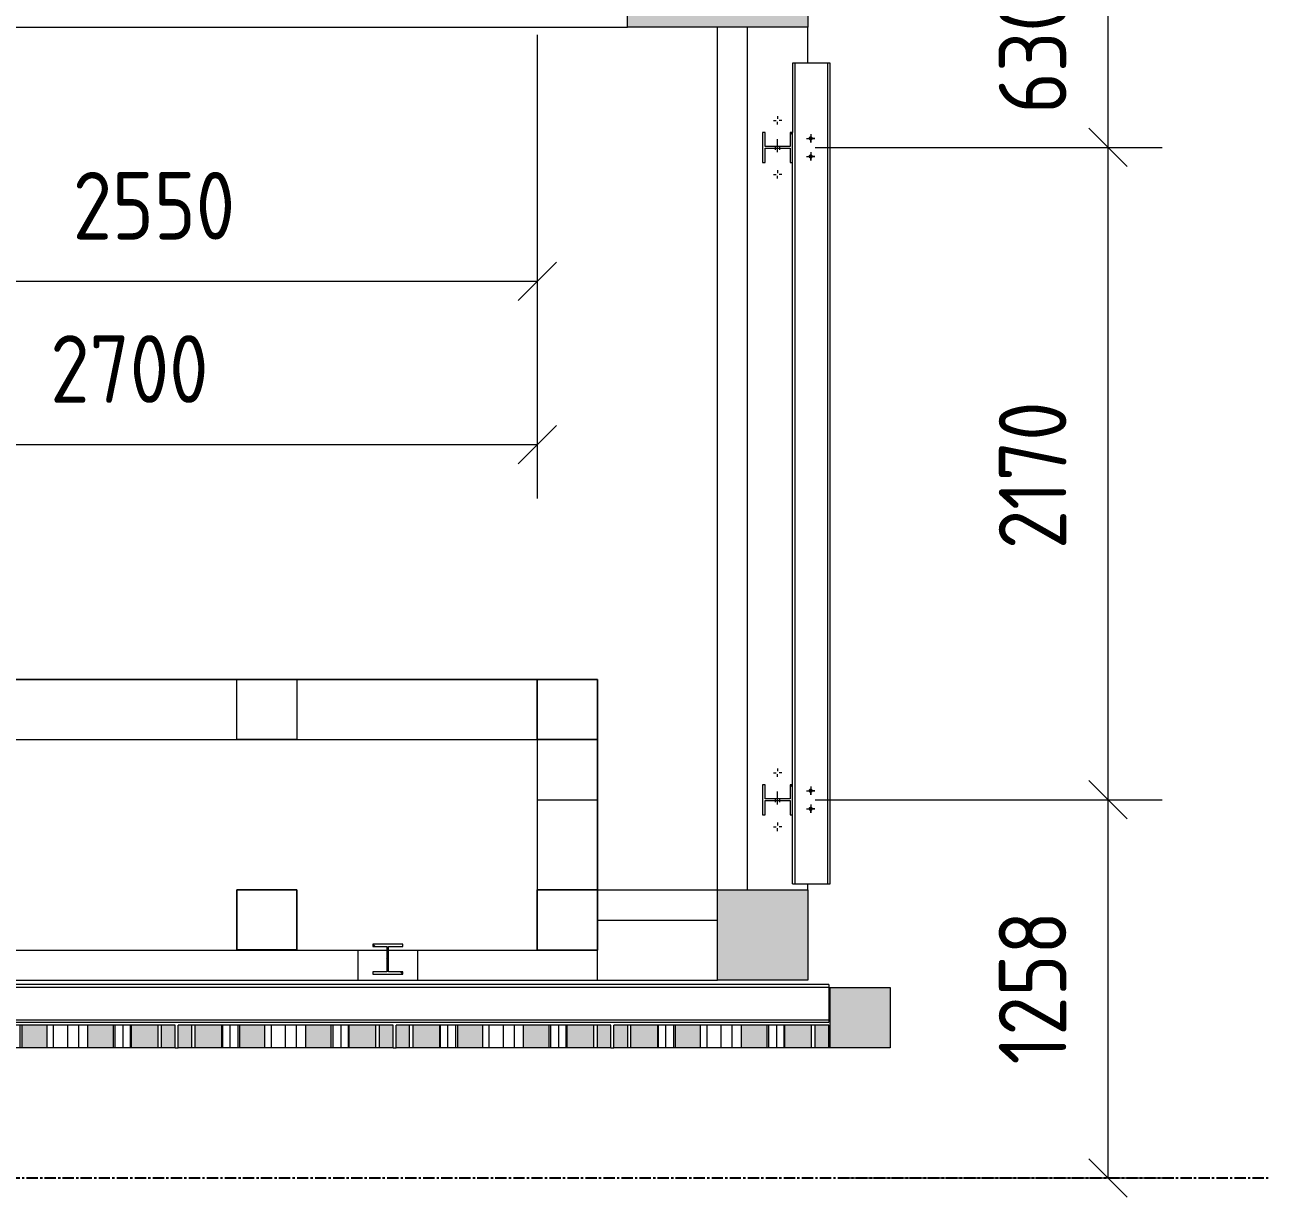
# Model space of a CAD drawing. Header units: millimetres. Extents: x -187664 to 435448, y -313239 to 299894.
# Drawn here: x 90530 to 94674, y -86066 to -82166 of the extents above; entities that cross this region are included whole.
import ezdxf

# ---------------------------------------------------------------- set-up
doc = ezdxf.new("R2010")
doc.units = ezdxf.units.MM
for name, pattern in [('CENTER', [2, 1.25, -0.25, 0.25, -0.25]), ('XKITLINE00', [0]), ('XKITLINE02', [4, 2, -2])]:
    doc.linetypes.add(name, pattern=pattern)
for name, color, linetype in [('000 - EXISTING_BUILDING_MAIN_COLOR_251', 7, 'Continuous'), ('000 - EXISTING_CONCRETE_MAIN_COLOR_1', 7, 'Continuous'), ('000 - EXISTING_STEEL-STRUCTURE_MAIN_COLOR_1', 7, 'Continuous'), ('000 - EXISTING_STEEL-STRUCTURE_MAIN_COLOR_2', 7, 'Continuous')]:
    doc.layers.add(name, color=color, linetype=linetype)
doc.layers.add('000 - EXISTING_STEEL-STRUCTURE_DEF_SUB', color=7, linetype='Continuous', plot=False)
doc.layers.add('Part', color=7, linetype='Continuous', lineweight=0)
doc.layers.add('Z-DIMENSIONS', color=7, linetype='Continuous', lineweight=0)
doc.styles.add('ISOCPEUR', font='isocpeur.ttf')

# ---------------------------------------------------------------- blocks, each defined once
blk = doc.blocks.new('*A5655')
at = {"layer": 'Part'}
blk.add_hatch(color=7, dxfattribs=at).paths.add_polyline_path([(657.598, 137.78), (657.598, 140.18), (659.998, 140.18), (659.998, 137.78)], flags=17)
blk = doc.blocks.new('*A5756')
at = {"layer": 'Part'}
blk.add_hatch(color=7, dxfattribs=at).paths.add_polyline_path([(659.998, 165.54), (659.998, 163.14), (655.198, 163.14), (655.198, 165.54)], flags=17)
blk = doc.blocks.new('*A6160')
at = {"layer": '000 - EXISTING_BUILDING_MAIN_COLOR_251'}
blk.add_hatch(color=7, dxfattribs=at).paths.add_polyline_path([(662.198, 137.58), (662.198, 135.98), (660.598, 135.98), (660.598, 137.58)], flags=17)
blk = doc.blocks.new('*A9493')
at = {"layer": '000 - EXISTING_BUILDING_MAIN_COLOR_251'}
for points in [[(637.798, 136.58), (637.798, 135.98), (637.438, 135.98), (637.438, 136.58)], [(638.605, 136.58), (638.605, 135.98), (637.893, 135.98), (637.893, 136.58)], [(639.748, 136.58), (639.748, 135.98), (639.081, 135.98), (639.081, 136.58)], [(641.516, 136.58), (641.516, 135.98), (640.834, 135.98), (640.834, 136.58)], [(642.704, 136.58), (642.704, 135.98), (641.992, 135.98), (641.992, 136.58)], [(643.158, 136.58), (643.158, 135.98), (642.798, 135.98), (642.798, 136.58)], [(643.598, 136.58), (643.598, 135.98), (643.238, 135.98), (643.238, 136.58)], [(644.405, 136.58), (644.405, 135.98), (643.693, 135.98), (643.693, 136.58)], [(645.548, 136.58), (645.548, 135.98), (644.881, 135.98), (644.881, 136.58)], [(647.316, 136.58), (647.316, 135.98), (646.634, 135.98), (646.634, 136.58)], [(648.504, 136.58), (648.504, 135.98), (647.792, 135.98), (647.792, 136.58)], [(648.958, 136.58), (648.958, 135.98), (648.598, 135.98), (648.598, 136.58)], [(649.398, 136.58), (649.398, 135.98), (649.038, 135.98), (649.038, 136.58)], [(650.205, 136.58), (650.205, 135.98), (649.493, 135.98), (649.493, 136.58)], [(651.348, 136.58), (651.348, 135.98), (650.681, 135.98), (650.681, 136.58)], [(653.116, 136.58), (653.116, 135.98), (652.434, 135.98), (652.434, 136.58)], [(654.304, 136.58), (654.304, 135.98), (653.592, 135.98), (653.592, 136.58)], [(654.758, 136.58), (654.758, 135.98), (654.398, 135.98), (654.398, 136.58)], [(655.198, 136.58), (655.198, 135.98), (654.838, 135.98), (654.838, 136.58)], [(656.005, 136.58), (656.005, 135.98), (655.293, 135.98), (655.293, 136.58)], [(657.148, 136.58), (657.148, 135.98), (656.481, 135.98), (656.481, 136.58)], [(658.916, 136.58), (658.916, 135.98), (658.234, 135.98), (658.234, 136.58)], [(660.104, 136.58), (660.104, 135.98), (659.392, 135.98), (659.392, 136.58)], [(660.198, 135.98), (660.198, 136.58), (660.558, 136.58), (660.558, 135.98)]]:
    blk.add_hatch(color=7, dxfattribs=at).paths.add_polyline_path(points, flags=17)
blk = doc.blocks.new('*A201200')
at = {"layer": '000 - EXISTING_STEEL-STRUCTURE_DEF_SUB', "color": 7, "linetype": 'XKITLINE00', "lineweight": 0}
for p in [(659.5984, 142.916531), (659.5344, 142.980531)]:
    blk.add_line(p, (659.5344, 142.980531), dxfattribs=at)
blk = doc.blocks.new('*A202201')
at = {"layer": '000 - EXISTING_STEEL-STRUCTURE_DEF_SUB', "color": 7, "linetype": 'XKITLINE00', "lineweight": 0}
for p in [(659.5984, 160.276537), (659.5344, 160.340537)]:
    blk.add_line(p, (659.5344, 160.340537), dxfattribs=at)
blk = doc.blocks.new('*A229228')
at = {"layer": 'Part', "color": 7, "linetype": 'XKITLINE00', "lineweight": 0}
for p, q in [((648.482375, 138.675979), (648.418375, 138.739979)), ((648.418375, 138.739979), (648.418375, 138.739979)), ((648.842375, 138.315979), (648.794375, 138.363979)), ((649.218375, 137.939979), (649.154375, 138.003979))]:
    blk.add_line(p, q, dxfattribs=at)
blk = doc.blocks.new('*A21002030')
at = {"layer": '000 - EXISTING_STEEL-STRUCTURE_MAIN_COLOR_2', "color": 7, "linetype": 'XKITLINE00', "lineweight": 0}
for p, q in [((660.5984, 162.180537), (659.5984, 162.180537)), ((659.5984, 162.180537), (659.5984, 160.340537)), ((659.6624, 140.340539), (659.6624, 162.180537)), ((660.5344, 140.340539), (660.5344, 162.180537)), ((660.5984, 140.340539), (660.5984, 162.180537)), ((659.5984, 142.980531), (659.5984, 159.540537)), ((659.5984, 140.340539), (659.5984, 142.180531)), ((659.5984, 140.340539), (660.5984, 140.340539))]:
    blk.add_line(p, q, dxfattribs=at)
blk = doc.blocks.new('*A21012031')
at = {"layer": '000 - EXISTING_STEEL-STRUCTURE_DEF_SUB', "color": 7, "linetype": 'XKITLINE00', "lineweight": 0}
for p, q in [((658.8624, 142.980531), (658.7984, 142.980531)), ((658.7984, 142.980531), (658.7984, 142.180531)), ((658.8624, 142.604531), (658.8624, 142.980531)), ((659.5984, 142.980531), (659.5344, 142.980531)), ((659.5344, 142.980531), (659.5344, 142.604531)), ((659.5984, 142.180531), (659.5984, 142.980531)), ((659.5344, 142.604531), (658.8624, 142.604531)), ((658.8624, 142.180531), (658.8624, 142.556531)), ((658.8624, 142.556531), (659.5344, 142.556531)), ((659.5344, 142.556531), (659.5344, 142.180531)), ((658.7984, 142.180531), (658.8624, 142.180531)), ((659.5344, 142.180531), (659.5984, 142.180531))]:
    blk.add_line(p, q, dxfattribs=at)
blk = doc.blocks.new('*A21022032')
at = {"layer": '000 - EXISTING_STEEL-STRUCTURE_DEF_SUB', "color": 7, "linetype": 'XKITLINE00', "lineweight": 0}
for p, q in [((658.8624, 160.340537), (658.7984, 160.340537)), ((658.7984, 160.340537), (658.7984, 159.540537)), ((658.8624, 159.964537), (658.8624, 160.340537)), ((659.5984, 160.340537), (659.5344, 160.340537)), ((659.5344, 160.340537), (659.5344, 159.964537)), ((659.5984, 159.540537), (659.5984, 160.340537)), ((659.5344, 159.964537), (658.8624, 159.964537)), ((658.8624, 159.540537), (658.8624, 159.916537)), ((658.8624, 159.916537), (659.5344, 159.916537)), ((659.5344, 159.916537), (659.5344, 159.540537)), ((658.7984, 159.540537), (658.8624, 159.540537)), ((659.5344, 159.540537), (659.5984, 159.540537))]:
    blk.add_line(p, q, dxfattribs=at)
blk = doc.blocks.new('*A21102040')
at = {"layer": 'Part', "color": 7, "linetype": 'XKITLINE00', "lineweight": 0}
for p, q in [((657.598408, 140.179979), (659.998408, 140.179979)), ((657.598408, 137.779979), (657.598408, 140.179979)), ((659.998408, 140.179979), (659.998408, 137.779979)), ((659.998408, 137.779979), (657.598408, 137.779979))]:
    blk.add_line(p, q, dxfattribs=at)
blk = doc.blocks.new('*A21112041')
at = {"layer": 'Part', "color": 7, "linetype": 'XKITLINE00', "lineweight": 0}
for p, q in [((655.198427, 165.539977), (659.998427, 165.539977)), ((655.198427, 163.139977), (655.198427, 165.539977)), ((659.998427, 165.539977), (659.998427, 163.139977)), ((659.998427, 163.139977), (655.198427, 163.139977))]:
    blk.add_line(p, q, dxfattribs=at)
blk = doc.blocks.new('*A21122042')
at = {"layer": 'Part', "color": 7, "linetype": 'XKITLINE00', "lineweight": 0}
blk.add_line((657.598427, 140.179979), (657.598427, 163.139977), dxfattribs=at)
blk = doc.blocks.new('*A21332053')
at = {"layer": '000 - EXISTING_STEEL-STRUCTURE_MAIN_COLOR_1', "color": 7, "linetype": 'XKITLINE00', "lineweight": 0}
for p, q in [((660.55843, 137.659979), (541.43843, 137.659979)), ((541.43843, 137.595979), (660.55843, 137.595979)), ((660.55843, 137.659979), (660.55843, 136.659979)), ((637.398431, 136.723979), (660.55843, 136.723979)), ((637.398431, 136.659979), (660.55843, 136.659979))]:
    blk.add_line(p, q, dxfattribs=at)
blk = doc.blocks.new('*A21342054')
at = {"layer": '000 - EXISTING_CONCRETE_MAIN_COLOR_1', "color": 7, "linetype": 'XKITLINE00', "lineweight": 0}
for p, q in [((617.608003, 163.139977), (655.198427, 163.139977)), ((658.398427, 140.179979), (658.398427, 163.139977)), ((659.998427, 162.180537), (659.998427, 163.139977)), ((659.998427, 140.179979), (659.998427, 140.340539)), ((654.398761, 139.379979), (657.598408, 139.379979)), ((654.398426, 137.779979), (654.398426, 138.576512)), ((654.398426, 137.779979), (657.598408, 137.779979))]:
    blk.add_line(p, q, dxfattribs=at)
blk = doc.blocks.new('*A21362056')
at = {"layer": '000 - EXISTING_CONCRETE_MAIN_COLOR_1', "color": 7, "linetype": 'XKITLINE00', "lineweight": 0}
for p, q in [((657.598427, 140.179978), (657.598427, 163.139977)), ((654.398761, 140.179978), (657.598427, 140.179978))]:
    blk.add_line(p, q, dxfattribs=at)
blk = doc.blocks.new('*A21372057')
at = {"layer": '000 - EXISTING_CONCRETE_MAIN_COLOR_1', "color": 7, "linetype": 'XKITLINE00', "lineweight": 0}
for p, q in [((654.398761, 140.179979), (657.598408, 140.179979)), ((638.198408, 137.779979), (648.01832, 137.779979)), ((649.61832, 137.779979), (654.398426, 137.779979))]:
    blk.add_line(p, q, dxfattribs=at)
blk = doc.blocks.new('*A21382058')
at = {"layer": '000 - EXISTING_BUILDING_MAIN_COLOR_251', "color": 7, "linetype": 'XKITLINE00', "lineweight": 0}
for p, q in [((660.55843, 137.579979), (662.198422, 137.579979)), ((660.598422, 135.979979), (660.598422, 137.579979)), ((662.198422, 137.579979), (662.198422, 135.979979)), ((643.15843, 135.979979), (643.23843, 135.979979)), ((648.95843, 135.979979), (649.03843, 135.979979)), ((654.75843, 135.979979), (654.83843, 135.979979)), ((662.198422, 135.979979), (660.55843, 135.979979))]:
    blk.add_line(p, q, dxfattribs=at)
blk = doc.blocks.new('*A21462066')
at = {"layer": '000 - EXISTING_CONCRETE_MAIN_COLOR_1', "color": 7, "linetype": 'XKITLINE00', "lineweight": 0}
for p, q in [((636.798396, 145.779979), (654.398516, 145.781308)), ((636.798396, 145.779979), (636.798517, 144.179979)), ((654.398516, 145.781308), (654.398637, 144.181308)), ((636.798517, 144.179979), (654.398637, 144.181308))]:
    blk.add_line(p, q, dxfattribs=at)
blk = doc.blocks.new('*A21472067')
at = {"layer": '000 - EXISTING_CONCRETE_MAIN_COLOR_1', "color": 7, "linetype": 'XKITLINE00', "lineweight": 0}
for p, q in [((636.798426, 139.779979), (636.798426, 145.779973)), ((654.398426, 145.779973), (636.798426, 145.779973)), ((654.398426, 138.576512), (654.398426, 145.779973)), ((638.198408, 138.576512), (648.794375, 138.576512)), ((648.842375, 138.576512), (654.398426, 138.576512))]:
    blk.add_line(p, q, dxfattribs=at)
blk = doc.blocks.new('*A21482068')
at = {"layer": 'Part', "color": 7, "linetype": 'XKITLINE00', "lineweight": 0}
for p, q in [((648.01832, 138.576512), (648.01832, 137.77998)), ((649.61832, 137.77998), (649.61832, 138.576512)), ((648.01832, 137.77998), (649.61832, 137.77998))]:
    blk.add_line(p, q, dxfattribs=at)
blk = doc.blocks.new('*A21502070')
at = {"layer": '000 - EXISTING_CONCRETE_MAIN_COLOR_1', "color": 7, "linetype": 'XKITLINE00', "lineweight": 0}
for p, q in [((654.398457, 144.180125), (652.798457, 144.180003)), ((652.798457, 144.180003), (652.798761, 140.179872)), ((654.398457, 144.180125), (654.398761, 140.179994)), ((654.398761, 140.179994), (652.798761, 140.179872))]:
    blk.add_line(p, q, dxfattribs=at)
blk = doc.blocks.new('*A21742094')
at = {"layer": '000 - EXISTING_STEEL-STRUCTURE_DEF_SUB', "color": 7, "linetype": 'XKITLINE00', "lineweight": 0}
for p, q in [((659.0864, 143.300531), (659.160992, 143.300531)), ((659.1984, 143.412531), (659.1984, 143.337939)), ((659.1984, 143.188531), (659.1984, 143.263123)), ((659.3104, 143.300531), (659.235808, 143.300531)), ((659.1984, 141.972531), (659.1984, 141.897939)), ((659.0864, 141.860531), (659.160992, 141.860531)), ((659.1984, 141.748531), (659.1984, 141.823123)), ((659.3104, 141.860531), (659.235808, 141.860531))]:
    blk.add_line(p, q, dxfattribs=at)
blk = doc.blocks.new('*A21752095')
at = {"layer": '000 - EXISTING_STEEL-STRUCTURE_DEF_SUB'}
for points in [[(660.089, 142.875), (660.1, 142.872), (660.11, 142.867), (660.118, 142.86), (660.125, 142.852), (660.13, 142.842), (660.133, 142.831), (660.134, 142.821), (660.133, 142.81), (660.13, 142.799), (660.125, 142.789), (660.118, 142.781), (660.11, 142.774), (660.1, 142.769), (660.089, 142.766), (660.078, 142.765), (660.067, 142.766), (660.057, 142.769), (660.047, 142.774), (660.039, 142.781), (660.032, 142.789), (660.027, 142.799), (660.023, 142.81), (660.022, 142.821), (660.023, 142.831), (660.027, 142.842), (660.032, 142.852), (660.039, 142.86), (660.047, 142.867), (660.057, 142.872), (660.067, 142.875), (660.078, 142.877)], [(660.089, 142.395), (660.1, 142.392), (660.11, 142.387), (660.118, 142.38), (660.125, 142.372), (660.13, 142.362), (660.133, 142.351), (660.134, 142.341), (660.133, 142.33), (660.13, 142.319), (660.125, 142.309), (660.118, 142.301), (660.11, 142.294), (660.1, 142.289), (660.089, 142.286), (660.078, 142.285), (660.067, 142.286), (660.057, 142.289), (660.047, 142.294), (660.039, 142.301), (660.032, 142.309), (660.027, 142.319), (660.023, 142.33), (660.022, 142.341), (660.023, 142.351), (660.027, 142.362), (660.032, 142.372), (660.039, 142.38), (660.047, 142.387), (660.057, 142.392), (660.067, 142.395), (660.078, 142.397)]]:
    blk.add_hatch(color=7, dxfattribs=at).paths.add_polyline_path(points, flags=17)
at = {"layer": '000 - EXISTING_STEEL-STRUCTURE_DEF_SUB', "color": 7, "linetype": 'XKITLINE00', "lineweight": 0}
for p, q in [((660.078, 142.933), (660.078, 142.709)), ((659.966, 142.821), (660.19, 142.821)), ((659.966, 142.341), (660.19, 142.341)), ((660.078, 142.453), (660.078, 142.229))]:
    blk.add_line(p, q, dxfattribs=at)
blk = doc.blocks.new('*A21762096')
at = {"layer": '000 - EXISTING_STEEL-STRUCTURE_DEF_SUB', "color": 7, "linetype": 'XKITLINE02', "lineweight": 0}
for p, q in [((659.142373, 142.556531), (659.142373, 142.604531)), ((659.142373, 142.516531), (659.142373, 142.556531)), ((659.198373, 142.453171), (659.198373, 142.796531)), ((659.254373, 142.556531), (659.254373, 142.604531)), ((659.254373, 142.516531), (659.254373, 142.556531))]:
    blk.add_line(p, q, dxfattribs=at)
blk = doc.blocks.new('*A21772097')
at = {"layer": '000 - EXISTING_STEEL-STRUCTURE_DEF_SUB', "color": 7, "linetype": 'XKITLINE00', "lineweight": 0}
for p, q in [((659.0864, 160.660537), (659.160992, 160.660537)), ((659.1984, 160.772537), (659.1984, 160.697945)), ((659.1984, 160.548537), (659.1984, 160.623129)), ((659.3104, 160.660537), (659.235808, 160.660537)), ((659.0864, 159.220537), (659.160992, 159.220537)), ((659.1984, 159.332537), (659.1984, 159.257945)), ((659.1984, 159.108537), (659.1984, 159.183129)), ((659.3104, 159.220537), (659.235808, 159.220537))]:
    blk.add_line(p, q, dxfattribs=at)
blk = doc.blocks.new('*A21782098')
at = {"layer": '000 - EXISTING_STEEL-STRUCTURE_DEF_SUB'}
for points in [[(660.089, 160.235), (660.1, 160.232), (660.11, 160.227), (660.118, 160.22), (660.125, 160.212), (660.13, 160.202), (660.133, 160.191), (660.134, 160.181), (660.133, 160.17), (660.13, 160.159), (660.125, 160.149), (660.118, 160.141), (660.11, 160.134), (660.1, 160.129), (660.089, 160.126), (660.078, 160.125), (660.067, 160.126), (660.057, 160.129), (660.047, 160.134), (660.039, 160.141), (660.032, 160.149), (660.027, 160.159), (660.023, 160.17), (660.022, 160.181), (660.023, 160.191), (660.027, 160.202), (660.032, 160.212), (660.039, 160.22), (660.047, 160.227), (660.057, 160.232), (660.067, 160.235), (660.078, 160.237)], [(660.089, 159.755), (660.1, 159.752), (660.11, 159.747), (660.118, 159.74), (660.125, 159.732), (660.13, 159.722), (660.133, 159.711), (660.134, 159.701), (660.133, 159.69), (660.13, 159.679), (660.125, 159.669), (660.118, 159.661), (660.11, 159.654), (660.1, 159.649), (660.089, 159.646), (660.078, 159.645), (660.067, 159.646), (660.057, 159.649), (660.047, 159.654), (660.039, 159.661), (660.032, 159.669), (660.027, 159.679), (660.023, 159.69), (660.022, 159.701), (660.023, 159.711), (660.027, 159.722), (660.032, 159.732), (660.039, 159.74), (660.047, 159.747), (660.057, 159.752), (660.067, 159.755), (660.078, 159.757)]]:
    blk.add_hatch(color=7, dxfattribs=at).paths.add_polyline_path(points, flags=17)
at = {"layer": '000 - EXISTING_STEEL-STRUCTURE_DEF_SUB', "color": 7, "linetype": 'XKITLINE00', "lineweight": 0}
for p, q in [((659.966, 160.181), (660.19, 160.181)), ((660.078, 160.293), (660.078, 160.069)), ((660.078, 159.813), (660.078, 159.589)), ((659.966, 159.701), (660.19, 159.701))]:
    blk.add_line(p, q, dxfattribs=at)
blk = doc.blocks.new('*A21792099')
at = {"layer": '000 - EXISTING_STEEL-STRUCTURE_DEF_SUB', "color": 7, "linetype": 'XKITLINE02', "lineweight": 0}
for p, q in [((659.198373, 159.813177), (659.198373, 160.156537)), ((659.142373, 159.916537), (659.142373, 159.964537)), ((659.142373, 159.876537), (659.142373, 159.916537)), ((659.254373, 159.916537), (659.254373, 159.964537)), ((659.254373, 159.876537), (659.254373, 159.916537))]:
    blk.add_line(p, q, dxfattribs=at)
blk = doc.blocks.new('*A25002420')
at = {"layer": '000 - EXISTING_CONCRETE_MAIN_COLOR_1', "color": 7, "linetype": 'XKITLINE00', "lineweight": 0}
for p, q in [((654.398578, 145.779952), (652.798578, 145.779952)), ((652.798578, 145.779952), (652.798578, 142.579952)), ((654.398578, 142.579952), (654.398578, 145.779952)), ((652.798578, 142.579952), (654.398578, 142.579952))]:
    blk.add_line(p, q, dxfattribs=at)
blk = doc.blocks.new('*A25052425')
at = {"layer": '000 - EXISTING_CONCRETE_MAIN_COLOR_1', "color": 7, "linetype": 'XKITLINE00', "lineweight": 0}
for p, q in [((654.398761, 140.179994), (652.798761, 140.179994)), ((652.798761, 140.179994), (652.798761, 138.579994)), ((654.398761, 138.579994), (654.398761, 140.179994)), ((652.798761, 138.579994), (654.398761, 138.579994))]:
    blk.add_line(p, q, dxfattribs=at)
blk = doc.blocks.new('*A25062426')
at = {"layer": '000 - EXISTING_CONCRETE_MAIN_COLOR_1', "color": 7, "linetype": 'XKITLINE00', "lineweight": 0}
for p, q in [((646.398592, 140.179994), (644.798592, 140.179994)), ((644.798592, 140.179994), (644.798592, 138.579994)), ((646.398592, 138.579994), (646.398592, 140.179994)), ((644.798592, 138.579994), (646.398592, 138.579994))]:
    blk.add_line(p, q, dxfattribs=at)
blk = doc.blocks.new('*A25122432')
at = {"layer": '000 - EXISTING_BUILDING_MAIN_COLOR_251', "color": 7, "linetype": 'XKITLINE00', "lineweight": 0}
for p, q in [((643.15843, 136.579979), (637.43843, 136.579979)), ((637.43843, 135.979979), (637.43843, 136.579979)), ((637.798438, 135.979979), (637.798438, 136.579979)), ((637.89254, 135.979979), (637.89254, 136.579979)), ((638.605079, 135.979979), (638.605079, 136.579979)), ((638.624854, 135.979979), (638.624854, 136.579979)), ((638.821639, 135.979979), (638.821639, 136.579979)), ((639.034455, 135.979979), (639.034455, 136.579979)), ((639.081231, 135.979979), (639.081231, 136.579979)), ((639.74807, 135.979979), (639.74807, 136.579979)), ((639.922594, 135.979979), (639.922594, 136.579979)), ((640.298415, 135.979979), (640.298415, 136.579979)), ((640.591545, 135.979979), (640.591545, 136.579979)), ((640.833611, 135.979979), (640.833611, 136.579979)), ((641.515622, 135.979979), (641.515622, 136.579979)), ((641.562398, 135.979979), (641.562398, 136.579979)), ((641.775214, 135.979979), (641.775214, 136.579979)), ((641.971999, 135.979979), (641.971999, 136.579979)), ((641.991774, 135.979979), (641.991774, 136.579979)), ((642.704313, 135.979979), (642.704313, 136.579979)), ((642.798415, 135.979979), (642.798415, 136.579979)), ((643.15843, 135.979979), (643.15843, 136.579979)), ((648.95843, 136.579979), (643.23843, 136.579979)), ((643.23843, 135.979979), (643.23843, 136.579979)), ((643.598438, 135.979979), (643.598438, 136.579979)), ((643.69254, 135.979979), (643.69254, 136.579979)), ((644.405079, 135.979979), (644.405079, 136.579979)), ((644.424854, 135.979979), (644.424854, 136.579979)), ((644.621639, 135.979979), (644.621639, 136.579979)), ((644.834455, 135.979979), (644.834455, 136.579979)), ((644.881231, 135.979979), (644.881231, 136.579979)), ((645.54807, 135.979979), (645.54807, 136.579979)), ((645.722594, 135.979979), (645.722594, 136.579979)), ((646.098415, 135.979979), (646.098415, 136.579979)), ((646.391545, 135.979979), (646.391545, 136.579979)), ((646.633611, 135.979979), (646.633611, 136.579979)), ((647.315622, 135.979979), (647.315622, 136.579979)), ((647.362398, 135.979979), (647.362398, 136.579979)), ((647.575214, 135.979979), (647.575214, 136.579979)), ((647.771999, 135.979979), (647.771999, 136.579979)), ((647.791774, 135.979979), (647.791774, 136.579979)), ((648.504313, 135.979979), (648.504313, 136.579979)), ((648.598415, 135.979979), (648.598415, 136.579979)), ((648.95843, 135.979979), (648.95843, 136.579979)), ((654.75843, 136.579979), (649.03843, 136.579979)), ((649.03843, 135.979979), (649.03843, 136.579979)), ((649.398438, 135.979979), (649.398438, 136.579979)), ((649.49254, 135.979979), (649.49254, 136.579979)), ((650.205079, 135.979979), (650.205079, 136.579979)), ((650.224854, 135.979979), (650.224854, 136.579979)), ((650.421639, 135.979979), (650.421639, 136.579979)), ((650.634455, 135.979979), (650.634455, 136.579979)), ((650.681231, 135.979979), (650.681231, 136.579979)), ((651.34807, 135.979979), (651.34807, 136.579979)), ((651.522594, 135.979979), (651.522594, 136.579979)), ((651.898415, 135.979979), (651.898415, 136.579979)), ((652.191545, 135.979979), (652.191545, 136.579979)), ((652.433611, 135.979979), (652.433611, 136.579979)), ((653.115622, 135.979979), (653.115622, 136.579979)), ((653.162398, 135.979979), (653.162398, 136.579979)), ((653.375214, 135.979979), (653.375214, 136.579979)), ((653.571999, 135.979979), (653.571999, 136.579979)), ((653.591774, 135.979979), (653.591774, 136.579979)), ((654.304313, 135.979979), (654.304313, 136.579979)), ((654.398415, 135.979979), (654.398415, 136.579979)), ((654.75843, 135.979979), (654.75843, 136.579979)), ((660.55843, 136.579979), (654.83843, 136.579979)), ((654.83843, 135.979979), (654.83843, 136.579979)), ((655.198438, 136.579979), (655.198438, 135.979979)), ((655.29254, 135.979979), (655.29254, 136.579979)), ((656.005079, 135.979979), (656.005079, 136.579979)), ((656.024854, 135.979979), (656.024854, 136.579979)), ((656.221639, 135.979979), (656.221639, 136.579979)), ((656.434455, 135.979979), (656.434455, 136.579979)), ((656.481231, 135.979979), (656.481231, 136.579979)), ((657.14807, 135.979979), (657.14807, 136.579979)), ((657.322594, 135.979979), (657.322594, 136.579979)), ((657.698415, 135.979979), (657.698415, 136.579979)), ((657.991545, 135.979979), (657.991545, 136.579979)), ((658.233611, 135.979979), (658.233611, 136.579979)), ((658.915622, 135.979979), (658.915622, 136.579979)), ((658.962398, 135.979979), (658.962398, 136.579979)), ((659.175214, 135.979979), (659.175214, 136.579979)), ((659.371999, 135.979979), (659.371999, 136.579979)), ((659.391774, 135.979979), (659.391774, 136.579979)), ((660.104313, 135.979979), (660.104313, 136.579979)), ((660.198415, 135.979979), (660.198415, 136.579979)), ((660.55843, 135.979979), (660.55843, 136.579979)), ((643.15843, 135.979979), (637.43843, 135.979979)), ((648.95843, 135.979979), (643.23843, 135.979979)), ((654.75843, 135.979979), (649.03843, 135.979979)), ((660.55843, 135.979979), (654.83843, 135.979979))]:
    blk.add_line(p, q, dxfattribs=at)
blk = doc.blocks.new('*A25192439')
at = {"layer": '000 - EXISTING_STEEL-STRUCTURE_DEF_SUB', "color": 7, "linetype": 'XKITLINE02', "lineweight": 0}
for p, q in [((659.142426, 142.556531), (659.142426, 142.604531)), ((659.142426, 142.516531), (659.142426, 142.556531)), ((659.198426, 142.453171), (659.198426, 142.796531)), ((659.254426, 142.556531), (659.254426, 142.604531)), ((659.254426, 142.516531), (659.254426, 142.556531))]:
    blk.add_line(p, q, dxfattribs=at)
blk = doc.blocks.new('*A25202440')
at = {"layer": '000 - EXISTING_STEEL-STRUCTURE_DEF_SUB', "color": 7, "linetype": 'XKITLINE00', "lineweight": 0}
for p, q in [((660.0784, 142.932531), (660.0784, 142.857939)), ((659.9664, 142.820531), (660.040992, 142.820531)), ((660.0784, 142.708531), (660.0784, 142.783123)), ((660.1904, 142.820531), (660.115808, 142.820531)), ((659.9664, 142.340531), (660.040992, 142.340531)), ((660.0784, 142.452531), (660.0784, 142.377939)), ((660.0784, 142.228531), (660.0784, 142.303123)), ((660.1904, 142.340531), (660.115808, 142.340531))]:
    blk.add_line(p, q, dxfattribs=at)
blk = doc.blocks.new('*A25212441')
at = {"layer": '000 - EXISTING_STEEL-STRUCTURE_DEF_SUB', "color": 7, "linetype": 'XKITLINE00', "lineweight": 0}
for p, q in [((659.0864, 143.300531), (659.160992, 143.300531)), ((659.1984, 143.412531), (659.1984, 143.337939)), ((659.1984, 143.188531), (659.1984, 143.263123)), ((659.3104, 143.300531), (659.235808, 143.300531)), ((659.1984, 141.972531), (659.1984, 141.897939)), ((659.0864, 141.860531), (659.160992, 141.860531)), ((659.1984, 141.748531), (659.1984, 141.823123)), ((659.3104, 141.860531), (659.235808, 141.860531))]:
    blk.add_line(p, q, dxfattribs=at)
blk = doc.blocks.new('*A25222442')
at = {"layer": '000 - EXISTING_STEEL-STRUCTURE_DEF_SUB', "color": 7, "linetype": 'XKITLINE00', "lineweight": 0}
for p, q in [((659.0864, 160.660537), (659.160992, 160.660537)), ((659.1984, 160.772537), (659.1984, 160.697945)), ((659.1984, 160.548537), (659.1984, 160.623129)), ((659.3104, 160.660537), (659.235808, 160.660537)), ((659.0864, 159.220537), (659.160992, 159.220537)), ((659.1984, 159.332537), (659.1984, 159.257945)), ((659.1984, 159.108537), (659.1984, 159.183129)), ((659.3104, 159.220537), (659.235808, 159.220537))]:
    blk.add_line(p, q, dxfattribs=at)
blk = doc.blocks.new('*A25232443')
at = {"layer": '000 - EXISTING_STEEL-STRUCTURE_DEF_SUB', "color": 7, "linetype": 'XKITLINE00', "lineweight": 0}
for p, q in [((659.9664, 160.180537), (660.040992, 160.180537)), ((660.0784, 160.292537), (660.0784, 160.217945)), ((660.0784, 160.068537), (660.0784, 160.143129)), ((660.1904, 160.180537), (660.115808, 160.180537)), ((660.0784, 159.812537), (660.0784, 159.737945)), ((659.9664, 159.700537), (660.040992, 159.700537)), ((660.0784, 159.588537), (660.0784, 159.663129)), ((660.1904, 159.700537), (660.115808, 159.700537))]:
    blk.add_line(p, q, dxfattribs=at)
blk = doc.blocks.new('*A25242444')
at = {"layer": '000 - EXISTING_STEEL-STRUCTURE_DEF_SUB', "color": 7, "linetype": 'XKITLINE02', "lineweight": 0}
for p, q in [((659.198426, 159.813177), (659.198426, 160.156537)), ((659.142426, 159.916537), (659.142426, 159.964537)), ((659.142426, 159.876537), (659.142426, 159.916537)), ((659.254426, 159.916537), (659.254426, 159.964537)), ((659.254426, 159.876537), (659.254426, 159.916537))]:
    blk.add_line(p, q, dxfattribs=at)
blk = doc.blocks.new('*A25272447')
at = {"layer": 'Part', "color": 7, "linetype": 'XKITLINE00', "lineweight": 0}
for p, q in [((649.218375, 138.739979), (648.418375, 138.739979)), ((648.418375, 138.739979), (648.418375, 138.675979)), ((648.418375, 138.675979), (648.794375, 138.675979)), ((648.794375, 138.675979), (648.794375, 138.003979)), ((648.842375, 138.675979), (649.218375, 138.675979)), ((648.842375, 138.003979), (648.842375, 138.675979)), ((649.218375, 138.675979), (649.218375, 138.739979)), ((648.794375, 138.003979), (648.418375, 138.003979)), ((648.418375, 138.003979), (648.418375, 137.939979)), ((648.418375, 137.939979), (649.218375, 137.939979)), ((649.218375, 138.003979), (648.842375, 138.003979)), ((649.218375, 137.939979), (649.218375, 138.003979))]:
    blk.add_line(p, q, dxfattribs=at)
blk = doc.blocks.new('*A25292449')
at = {"layer": '000 - EXISTING_CONCRETE_MAIN_COLOR_1', "color": 7, "linetype": 'XKITLINE00', "lineweight": 0}
for p, q in [((644.798761, 138.585792), (644.798761, 140.185792)), ((644.798761, 140.185792), (646.398761, 140.185792)), ((646.398761, 140.185792), (646.398761, 138.585792)), ((646.398761, 138.585792), (644.798761, 138.585792))]:
    blk.add_line(p, q, dxfattribs=at)
blk = doc.blocks.new('*A25302450')
at = {"layer": '000 - EXISTING_CONCRETE_MAIN_COLOR_1', "color": 7, "linetype": 'XKITLINE00', "lineweight": 0}
for p, q in [((652.798426, 138.579973), (652.798426, 140.179973)), ((652.798426, 140.179973), (654.398426, 140.179973)), ((654.398426, 140.179973), (654.398426, 138.579973)), ((654.398426, 138.579973), (652.798426, 138.579973))]:
    blk.add_line(p, q, dxfattribs=at)
blk = doc.blocks.new('*A25322452')
at = {"layer": '000 - EXISTING_CONCRETE_MAIN_COLOR_1', "color": 7, "linetype": 'XKITLINE00', "lineweight": 0}
for p, q in [((652.798426, 144.179973), (652.798426, 145.779973)), ((652.798426, 145.779973), (654.398426, 145.779973)), ((654.398426, 145.779973), (654.398426, 144.179973)), ((654.398426, 144.179973), (652.798426, 144.179973))]:
    blk.add_line(p, q, dxfattribs=at)
blk = doc.blocks.new('*A25332453')
at = {"layer": '000 - EXISTING_CONCRETE_MAIN_COLOR_1', "color": 7, "linetype": 'XKITLINE00', "lineweight": 0}
for p, q in [((644.798457, 144.180003), (644.798457, 145.780003)), ((644.798457, 145.780003), (646.398457, 145.780003)), ((646.398457, 145.780003), (646.398457, 144.180003)), ((646.398457, 144.180003), (644.798457, 144.180003))]:
    blk.add_line(p, q, dxfattribs=at)
blk = doc.blocks.new('*A29432852')
at = {"layer": 'Z-DIMENSIONS', "color": 7, "linetype": 'XKITLINE00', "lineweight": 0}
for p, q in [((631.198427, 162.939977), (631.198427, 150.593204)), ((652.798404, 162.939977), (652.798404, 150.593204)), ((631.707544, 152.542321), (630.68931, 151.524087)), ((653.307521, 152.542321), (652.289287, 151.524087)), ((631.198427, 152.033204), (652.798404, 152.033204))]:
    blk.add_line(p, q, dxfattribs=at)
at = {"layer": 'Z-DIMENSIONS', "color": 7}
for p in [(631.198427, 152.033204), (652.798404, 152.033204)]:
    blk.add_point(p, dxfattribs=at)
at = {"layer": 'Z-DIMENSIONS', "color": 7, "style": 'ISOCPEUR', "width": 0.85}
blk.add_text('2700', height=1.8, dxfattribs=at).set_placement((639.83279, 153.143204))
blk = doc.blocks.new('*A29552864')
at = {"layer": 'Z-DIMENSIONS', "color": 7, "linetype": 'XKITLINE00', "lineweight": 0}
for p, q in [((667.48767, 165.489069), (668.505904, 164.470835)), ((661.0984, 164.979952), (669.436787, 164.979952)), ((667.996787, 159.940537), (667.996787, 164.979952)), ((667.48767, 160.449653), (668.505904, 159.43142)), ((660.1984, 159.940537), (669.436787, 159.940537))]:
    blk.add_line(p, q, dxfattribs=at)
at = {"layer": 'Z-DIMENSIONS', "color": 7}
for p in [(667.996787, 164.979952), (667.996787, 159.940537)]:
    blk.add_point(p, dxfattribs=at)
at = {"layer": 'Z-DIMENSIONS', "color": 7, "style": 'ISOCPEUR', "width": 0.85}
blk.add_text('630', height=1.8, rotation=90.00021, dxfattribs=at).set_placement((666.886787, 160.836025))
blk = doc.blocks.new('*A29562865')
at = {"layer": 'Z-DIMENSIONS', "color": 7, "linetype": 'XKITLINE00', "lineweight": 0}
for p, q in [((667.48767, 160.449653), (668.505904, 159.43142)), ((660.1984, 159.940537), (669.436787, 159.940537)), ((667.996787, 142.580531), (667.996787, 159.940537)), ((667.48767, 143.089648), (668.505904, 142.071414)), ((660.1984, 142.580531), (669.436787, 142.580531))]:
    blk.add_line(p, q, dxfattribs=at)
at = {"layer": 'Z-DIMENSIONS', "color": 7}
for p in [(667.996787, 159.940537), (667.996787, 142.580531)]:
    blk.add_point(p, dxfattribs=at)
at = {"layer": 'Z-DIMENSIONS', "color": 7, "style": 'ISOCPEUR', "width": 0.85}
blk.add_text('2170', height=1.8, rotation=90.00021, dxfattribs=at).set_placement((666.886787, 149.249596))
blk = doc.blocks.new('*A29572866')
at = {"layer": 'Z-DIMENSIONS', "color": 7, "linetype": 'XKITLINE00', "lineweight": 0}
for p, q in [((652.798404, 162.939977), (652.798404, 154.938218)), ((632.398427, 162.139977), (632.398427, 154.938218)), ((632.907544, 156.887335), (631.88931, 155.869101)), ((653.307521, 156.887335), (652.289287, 155.869101)), ((632.398427, 156.378218), (652.798404, 156.378218))]:
    blk.add_line(p, q, dxfattribs=at)
at = {"layer": 'Z-DIMENSIONS', "color": 7}
for p in [(632.398427, 156.378218), (652.798404, 156.378218)]:
    blk.add_point(p, dxfattribs=at)
at = {"layer": 'Z-DIMENSIONS', "color": 7, "style": 'ISOCPEUR', "width": 0.85}
blk.add_text('2550', height=1.8, dxfattribs=at).set_placement((640.43279, 157.488218))
blk = doc.blocks.new('*A29592868')
at = {"layer": 'Z-DIMENSIONS', "color": 7, "linetype": 'XKITLINE00', "lineweight": 0}
for p, q in [((667.48767, 143.089648), (668.505904, 142.071414)), ((660.1984, 142.580531), (669.436787, 142.580531)), ((667.996787, 132.515952), (667.996787, 142.580531)), ((667.48767, 133.025069), (668.505904, 132.006835)), ((661.0984, 132.515952), (669.436787, 132.515952))]:
    blk.add_line(p, q, dxfattribs=at)
at = {"layer": 'Z-DIMENSIONS', "color": 7}
for p in [(667.996787, 142.580531), (667.996787, 132.515952)]:
    blk.add_point(p, dxfattribs=at)
at = {"layer": 'Z-DIMENSIONS', "color": 7, "style": 'ISOCPEUR', "width": 0.85}
blk.add_text('1258', height=1.8, rotation=90.00021, dxfattribs=at).set_placement((666.886787, 135.537304))

msp = doc.modelspace()

# ---------------------------------------------------------------- linework, layer by layer
at = {"color": 7, "linetype": 'CENTER', "ltscale": 30}
msp.add_line((63655.78, -86001.924), (94674.183, -86001.924), dxfattribs=at)

# ---------------------------------------------------------------- block references
at = {"color": 7, "lineweight": 0, "xscale": 125, "yscale": 125, "zscale": 125}
for name in ['*A5756', '*A21112041', '*A29552864', '*A21342054', '*A21362056', '*A21122042', '*A29432852', '*A29572866', '*A21002030', '*A21772097', '*A25222442', '*A21022032', '*A21792099', '*A25242444', '*A202201', '*A21782098', '*A25232443', '*A29562865', '*A21462066', '*A21472067', '*A25332453', '*A25322452', '*A25002420', '*A21502070', '*A21742094', '*A25212441', '*A21012031', '*A201200', '*A21752095', '*A25202440', '*A29592868', '*A21762096', '*A25192439', '*A21372057', '*A25062426', '*A25292449', '*A25302450', '*A25052425', '*A5655', '*A21102040', '*A229228', '*A25272447', '*A21482068', '*A21332053', '*A6160', '*A21382058', '*A9493', '*A25122432']:
    msp.add_blockref(name, (10635.486, -102566.418), dxfattribs=at)

doc.saveas('drawing.dxf')
